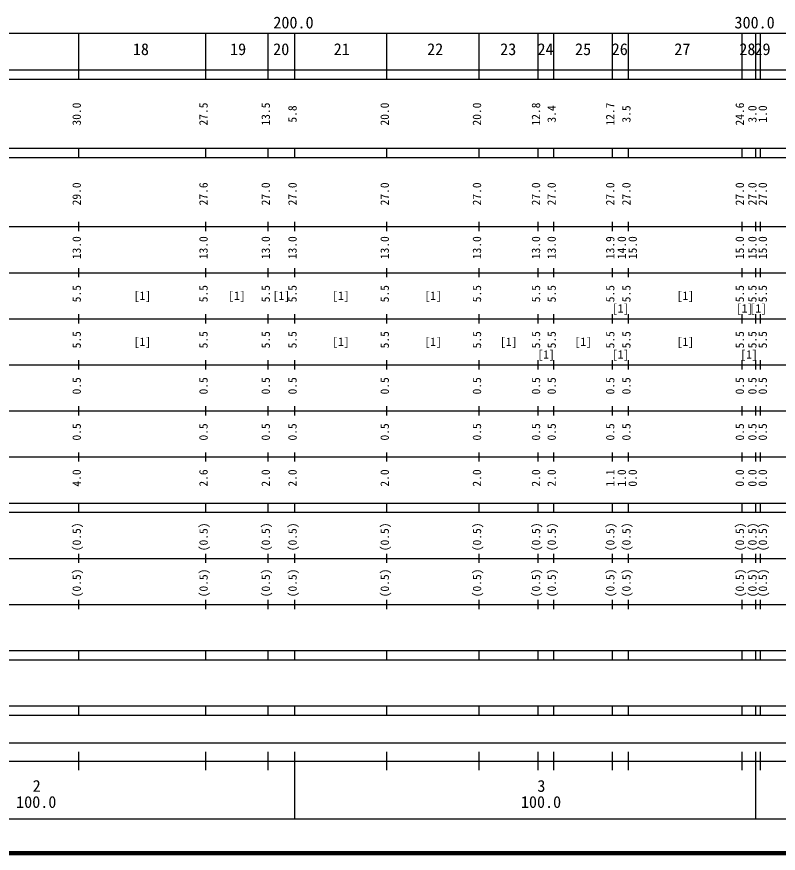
# Model space of a CAD drawing. Units: millimetres on the paper, enlarged 1000 times. Extents: x 40000 to 680000, y 20000 to 380000.
# Drawn here: x 207713 to 372851, y 20000 to 201544 of the extents above; entities that cross this region are included whole.
import ezdxf
from ezdxf.enums import TextEntityAlignment as Align

# ---------------------------------------------------------------- set-up
doc = ezdxf.new("R2010")
doc.units = ezdxf.units.MM
doc.header["$LTSCALE"] = 1000
doc.layers.add('M-TTL', color=2, linetype='Continuous', lineweight=140)
doc.layers.add('M-TTL-BAND', color=7, linetype='Continuous', lineweight=25)
doc.styles.add('ＭＳ ゴシック', font='')
doc.styles.get('ＭＳ ゴシック').set_extended_font_data('MS Gothic')

msp = doc.modelspace()

# ---------------------------------------------------------------- linework, layer by layer
at = {"layer": 'M-TTL'}
msp.add_line((40000, 20000), (680000, 20000), dxfattribs=at)
at = {"layer": 'M-TTL-BAND'}
for p, q in [((68000, 198000), (579000, 198000)), ((221200, 188000), (221200, 198000)), ((248700, 188000), (248700, 198000)), ((262200, 188000), (262200, 198000)), ((268000, 188000), (268000, 198000)), ((288000, 188000), (288000, 198000)), ((308000, 188000), (308000, 198000)), ((320800, 188000), (320800, 198000)), ((324200, 188000), (324200, 198000)), ((336900, 188000), (336900, 198000)), ((340400, 188000), (340400, 198000)), ((365000, 188000), (365000, 198000)), ((368000, 188000), (368000, 198000)), ((369000, 188000), (369000, 198000)), ((40000, 190000), (579000, 190000)), ((40000, 188000), (579000, 188000)), ((40000, 173000), (579000, 173000)), ((221200, 171000), (221200, 173000)), ((248700, 171000), (248700, 173000)), ((262200, 171000), (262200, 173000)), ((268000, 171000), (268000, 173000)), ((288000, 171000), (288000, 173000)), ((308000, 171000), (308000, 173000)), ((320800, 171000), (320800, 173000)), ((324200, 171000), (324200, 173000)), ((336900, 171000), (336900, 173000)), ((340400, 171000), (340400, 173000)), ((365000, 171000), (365000, 173000)), ((368000, 171000), (368000, 173000)), ((369000, 171000), (369000, 173000)), ((40000, 171000), (579000, 171000)), ((221200, 155000), (221200, 157000)), ((248700, 155000), (248700, 157000)), ((262200, 155000), (262200, 157000)), ((268000, 155000), (268000, 157000)), ((288000, 155000), (288000, 157000)), ((308000, 155000), (308000, 157000)), ((320800, 155000), (320800, 157000)), ((324200, 155000), (324200, 157000)), ((336900, 155000), (336900, 157000)), ((340400, 155000), (340400, 157000)), ((365000, 155000), (365000, 157000)), ((368000, 155000), (368000, 157000)), ((369000, 155000), (369000, 157000)), ((40000, 156000), (579000, 156000)), ((46000, 146000), (579000, 146000)), ((221200, 145000), (221200, 147000)), ((248700, 145000), (248700, 147000)), ((262200, 145000), (262200, 147000)), ((268000, 145000), (268000, 147000)), ((288000, 145000), (288000, 147000)), ((308000, 145000), (308000, 147000)), ((320800, 145000), (320800, 147000)), ((324200, 145000), (324200, 147000)), ((336900, 145000), (336900, 147000)), ((340400, 145000), (340400, 147000)), ((365000, 145000), (365000, 147000)), ((368000, 145000), (368000, 147000)), ((369000, 145000), (369000, 147000)), ((221200, 135000), (221200, 137000)), ((248700, 135000), (248700, 137000)), ((262200, 135000), (262200, 137000)), ((268000, 135000), (268000, 137000)), ((288000, 135000), (288000, 137000)), ((308000, 135000), (308000, 137000)), ((320800, 135000), (320800, 137000)), ((324200, 135000), (324200, 137000)), ((336900, 135000), (336900, 137000)), ((340400, 135000), (340400, 137000)), ((365000, 135000), (365000, 137000)), ((368000, 135000), (368000, 137000)), ((369000, 135000), (369000, 137000)), ((52000, 136000), (579000, 136000)), ((46000, 126000), (579000, 126000)), ((221200, 125000), (221200, 127000)), ((248700, 125000), (248700, 127000)), ((262200, 125000), (262200, 127000)), ((268000, 125000), (268000, 127000)), ((288000, 125000), (288000, 127000)), ((308000, 125000), (308000, 127000)), ((320800, 125000), (320800, 127000)), ((324200, 125000), (324200, 127000)), ((336900, 125000), (336900, 127000)), ((340400, 125000), (340400, 127000)), ((365000, 125000), (365000, 127000)), ((368000, 125000), (368000, 127000)), ((369000, 125000), (369000, 127000)), ((221200, 115000), (221200, 117000)), ((248700, 115000), (248700, 117000)), ((262200, 115000), (262200, 117000)), ((268000, 115000), (268000, 117000)), ((288000, 115000), (288000, 117000)), ((308000, 115000), (308000, 117000)), ((320800, 115000), (320800, 117000)), ((324200, 115000), (324200, 117000)), ((336900, 115000), (336900, 117000)), ((340400, 115000), (340400, 117000)), ((365000, 115000), (365000, 117000)), ((368000, 115000), (368000, 117000)), ((369000, 115000), (369000, 117000)), ((52000, 116000), (579000, 116000)), ((46000, 106000), (579000, 106000)), ((221200, 105000), (221200, 107000)), ((248700, 105000), (248700, 107000)), ((262200, 105000), (262200, 107000)), ((268000, 105000), (268000, 107000)), ((288000, 105000), (288000, 107000)), ((308000, 105000), (308000, 107000)), ((320800, 105000), (320800, 107000)), ((324200, 105000), (324200, 107000)), ((336900, 105000), (336900, 107000)), ((340400, 105000), (340400, 107000)), ((365000, 105000), (365000, 107000)), ((368000, 105000), (368000, 107000)), ((369000, 105000), (369000, 107000)), ((40000, 96000), (579000, 96000)), ((221200, 94000), (221200, 96000)), ((248700, 94000), (248700, 96000)), ((262200, 94000), (262200, 96000)), ((268000, 94000), (268000, 96000)), ((288000, 94000), (288000, 96000)), ((308000, 94000), (308000, 96000)), ((320800, 94000), (320800, 96000)), ((324200, 94000), (324200, 96000)), ((336900, 94000), (336900, 96000)), ((340400, 94000), (340400, 96000)), ((365000, 94000), (365000, 96000)), ((368000, 94000), (368000, 96000)), ((369000, 94000), (369000, 96000)), ((40000, 94000), (579000, 94000)), ((49000, 84000), (579000, 84000)), ((221200, 83000), (221200, 85000)), ((248700, 83000), (248700, 85000)), ((262200, 83000), (262200, 85000)), ((268000, 83000), (268000, 85000)), ((288000, 83000), (288000, 85000)), ((308000, 83000), (308000, 85000)), ((320800, 83000), (320800, 85000)), ((324200, 83000), (324200, 85000)), ((336900, 83000), (336900, 85000)), ((340400, 83000), (340400, 85000)), ((365000, 83000), (365000, 85000)), ((368000, 83000), (368000, 85000)), ((369000, 83000), (369000, 85000)), ((221200, 73000), (221200, 75000)), ((248700, 73000), (248700, 75000)), ((262200, 73000), (262200, 75000)), ((268000, 73000), (268000, 75000)), ((288000, 73000), (288000, 75000)), ((308000, 73000), (308000, 75000)), ((320800, 73000), (320800, 75000)), ((324200, 73000), (324200, 75000)), ((336900, 73000), (336900, 75000)), ((340400, 73000), (340400, 75000)), ((365000, 73000), (365000, 75000)), ((368000, 73000), (368000, 75000)), ((369000, 73000), (369000, 75000)), ((40000, 74000), (579000, 74000)), ((40000, 64000), (579000, 64000)), ((221200, 62000), (221200, 64000)), ((248700, 62000), (248700, 64000)), ((262200, 62000), (262200, 64000)), ((268000, 62000), (268000, 64000)), ((288000, 62000), (288000, 64000)), ((308000, 62000), (308000, 64000)), ((320800, 62000), (320800, 64000)), ((324200, 62000), (324200, 64000)), ((336900, 62000), (336900, 64000)), ((340400, 62000), (340400, 64000)), ((365000, 62000), (365000, 64000)), ((368000, 62000), (368000, 64000)), ((369000, 62000), (369000, 64000)), ((40000, 62000), (579000, 62000)), ((40000, 52000), (579000, 52000)), ((221200, 50000), (221200, 52000)), ((248700, 50000), (248700, 52000)), ((262200, 50000), (262200, 52000)), ((268000, 50000), (268000, 52000)), ((288000, 50000), (288000, 52000)), ((308000, 50000), (308000, 52000)), ((320800, 50000), (320800, 52000)), ((324200, 50000), (324200, 52000)), ((336900, 50000), (336900, 52000)), ((340400, 50000), (340400, 52000)), ((365000, 50000), (365000, 52000)), ((368000, 50000), (368000, 52000)), ((369000, 50000), (369000, 52000)), ((40000, 50000), (579000, 50000)), ((71000, 44000), (537108, 44000)), ((221200, 38000), (221200, 42000)), ((248700, 38000), (248700, 42000)), ((262200, 38000), (262200, 42000)), ((268000, 38000), (268000, 42000)), ((268000, 27500), (268000, 42000)), ((288000, 38000), (288000, 42000)), ((308000, 38000), (308000, 42000)), ((320800, 38000), (320800, 42000)), ((324200, 38000), (324200, 42000)), ((336900, 38000), (336900, 42000)), ((340400, 38000), (340400, 42000)), ((365000, 38000), (365000, 42000)), ((368000, 40000), (368000, 42000)), ((369000, 38000), (369000, 42000)), ((40000, 40000), (579000, 40000)), ((368000, 27500), (368000, 40000)), ((68000, 27500), (579000, 27500))]:
    msp.add_line(p, q, dxfattribs=at)

# ---------------------------------------------------------------- texts
at = {"layer": 'M-TTL-BAND', "style": 'ＭＳ ゴシック'}
for s, p in [('200.0', (267721, 198236)), ('300.0', (367721, 198236)), ('18', (234644, 192446)), ('19', (255715, 192446)), ('20', (265063, 192446)), ('21', (278197, 192446)), ('22', (298455, 192446)), ('23', (314294, 192446)), ('24', (322383, 192446)), ('25', (330524, 192446)), ('26', (338484, 192446)), ('27', (352051, 192446)), ('28', (366157, 192446)), ('29', (369428, 192446)), ('2', (212037, 32564)), ('3', (321478, 32564)), ('100.0', (211939, 29074)), ('100.0', (321404, 29074))]:
    msp.add_text(s, height=2566, dxfattribs=at).set_placement(p, align=Align.BOTTOM_CENTER)
for s, p in [('30.0', (222163, 180421)), ('27.5', (249663, 180421)), ('13.5', (263163, 180421)), ('5.8', (268963, 180441)), ('20.0', (288963, 180421)), ('20.0', (308963, 180421)), ('12.8', (321763, 180421)), ('3.4', (325163, 180441)), ('12.7', (337863, 180421)), ('3.5', (341363, 180441)), ('24.6', (365963, 180421)), ('3.0', (368689, 180441)), ('1.0', (370940, 180441)), ('29.0', (222163, 163095)), ('27.6', (249663, 163095)), ('27.0', (263163, 163095)), ('27.0', (268963, 163095)), ('27.0', (288963, 163095)), ('27.0', (308963, 163095)), ('27.0', (321763, 163095)), ('27.0', (325163, 163095)), ('27.0', (337863, 163095)), ('27.0', (341363, 163095)), ('27.0', (365963, 163095)), ('27.0', (368689, 163095)), ('27.0', (370940, 163095)), ('13.0', (222163, 151421)), ('13.0', (249663, 151421)), ('13.0', (263163, 151421)), ('13.0', (268963, 151421)), ('13.0', (288963, 151421)), ('13.0', (308963, 151421)), ('13.0', (321763, 151421)), ('13.0', (325163, 151421)), ('13.9', (337863, 151421)), ('14.0', (340363, 151421)), ('15.0', (342733, 151421)), ('15.0', (365963, 151421)), ('15.0', (368689, 151421)), ('15.0', (370940, 151421)), ('5.5', (222163, 141441)), ('5.5', (249663, 141441)), ('5.5', (263163, 141441)), ('5.5', (268963, 141441)), ('5.5', (288963, 141441)), ('5.5', (308963, 141441)), ('5.5', (321763, 141441)), ('5.5', (325163, 141441)), ('5.5', (337863, 141441)), ('5.5', (341363, 141441)), ('5.5', (365963, 141441)), ('5.5', (368689, 141441)), ('5.5', (370940, 141441)), ('5.5', (222163, 131441)), ('5.5', (249663, 131441)), ('5.5', (263163, 131441)), ('5.5', (268963, 131441)), ('5.5', (288963, 131441)), ('5.5', (308963, 131441)), ('5.5', (321763, 131441)), ('5.5', (325163, 131441)), ('5.5', (337863, 131441)), ('5.5', (341363, 131441)), ('5.5', (365963, 131441)), ('5.5', (368689, 131441)), ('5.5', (370940, 131441)), ('0.5', (222163, 121441)), ('0.5', (249663, 121441)), ('0.5', (263163, 121441)), ('0.5', (268963, 121441)), ('0.5', (288963, 121441)), ('0.5', (308963, 121441)), ('0.5', (321763, 121441)), ('0.5', (325163, 121441)), ('0.5', (337863, 121441)), ('0.5', (341363, 121441)), ('0.5', (365963, 121441)), ('0.5', (368689, 121441)), ('0.5', (370940, 121441)), ('0.5', (222163, 111441)), ('0.5', (249663, 111441)), ('0.5', (263163, 111441)), ('0.5', (268963, 111441)), ('0.5', (288963, 111441)), ('0.5', (308963, 111441)), ('0.5', (321763, 111441)), ('0.5', (325163, 111441)), ('0.5', (337863, 111441)), ('0.5', (341363, 111441)), ('0.5', (365963, 111441)), ('0.5', (368689, 111441)), ('0.5', (370940, 111441)), ('4.0', (222163, 101441)), ('2.6', (249663, 101441)), ('2.0', (263163, 101441)), ('2.0', (268963, 101441)), ('2.0', (288963, 101441)), ('2.0', (308963, 101441)), ('2.0', (321763, 101441)), ('2.0', (325163, 101441)), ('1.1', (337863, 101441)), ('1.0', (340363, 101441)), ('0.0', (342733, 101441)), ('0.0', (365963, 101441)), ('0.0', (368689, 101441)), ('0.0', (370940, 101441)), ('(0.5)', (222177, 88665)), ('(0.5)', (249677, 88665)), ('(0.5)', (263177, 88665)), ('(0.5)', (268977, 88665)), ('(0.5)', (288977, 88665)), ('(0.5)', (308977, 88665)), ('(0.5)', (321777, 88665)), ('(0.5)', (325177, 88665)), ('(0.5)', (337877, 88665)), ('(0.5)', (341377, 88665)), ('(0.5)', (365977, 88665)), ('(0.5)', (368704, 88665)), ('(0.5)', (370955, 88665)), ('(0.5)', (222177, 78665)), ('(0.5)', (249677, 78665)), ('(0.5)', (263177, 78665)), ('(0.5)', (268977, 78665)), ('(0.5)', (288977, 78665)), ('(0.5)', (308977, 78665)), ('(0.5)', (321777, 78665)), ('(0.5)', (325177, 78665)), ('(0.5)', (337877, 78665)), ('(0.5)', (341377, 78665)), ('(0.5)', (365977, 78665)), ('(0.5)', (368704, 78665)), ('(0.5)', (370955, 78665))]:
    msp.add_text(s, height=1833, rotation=90, dxfattribs=at).set_placement(p, align=Align.BOTTOM_CENTER)
for p in [(234950, 141000), (255450, 141000), (265100, 141000), (278000, 141000), (298000, 141000), (352700, 141000), (338650, 138250), (365543, 138250), (368500, 138250), (234950, 131000), (278000, 131000), (298000, 131000), (314400, 131000), (330550, 131000), (352700, 131000), (322500, 128250), (338650, 128250), (366500, 128250)]:
    msp.add_text('[1]', height=1833, dxfattribs=at).set_placement(p, align=Align.MIDDLE_CENTER)

doc.saveas('drawing.dxf')
